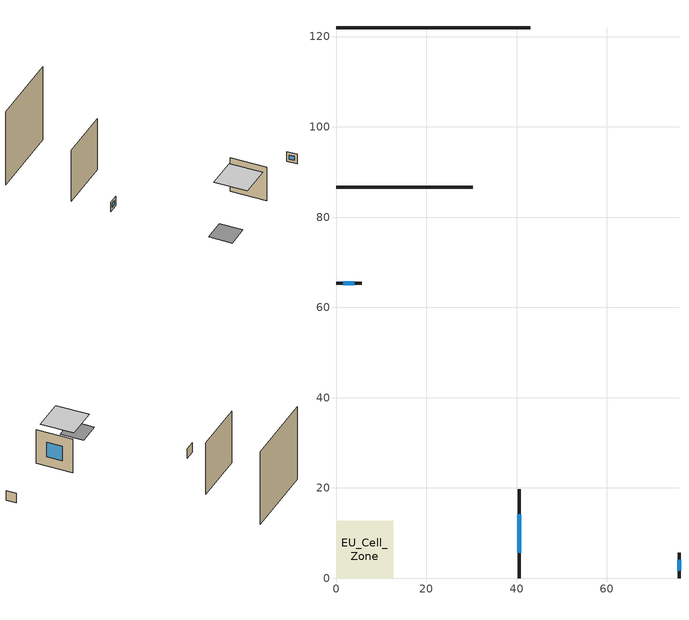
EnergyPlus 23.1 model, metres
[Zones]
EU_Cell_Zone
 floor othersidecoefficients (EU_ES.ME.AB.01.Gen.ReEx.001.001_floor_1_Construction): 0,0 12.68,0 12.68,12.68 0,12.68 z0
 wall outside (EU_ES.ME.AB.01.Gen.ReEx.001.001_wall_1_east_1_Construction): 40.61,0 40.61,19.72 z0:19.72
 wall outside (EU_ES.ME.AB.01.Gen.ReEx.001.001_wall_1_north_2_Construction): 0,65.34 5.65,65.34 z0:5.65
 wall outside (EU_ES.ME.AB.01.Gen.ReEx.001.001_wall_1_west_3_Construction): 75.99,5.65 75.99,0 z0:5.65
 wall othersidecoefficients (EU_ES.ME.AB.01.Gen.ReEx.001.001_wall_2_Construction): 30.3,86.65 0,86.65 z0:30.3
 wall othersidecoefficients (EU_ES.ME.AB.01.Gen.ReEx.001.001_thermal_bridge_Construction): 43.05,121.95 0,121.95 z0:43.05
 window (EU_ES.ME.AB.01.Gen.ReEx.001.001_window_east_1_Construction): 40.61,5.59 40.61,14.13 z5.59:14.13
 window (EU_ES.ME.AB.01.Gen.ReEx.001.001_window_north_2_Construction): 1.6,65.34 4.05,65.34 z1.6:4.05
 window (EU_ES.ME.AB.01.Gen.ReEx.001.001_window_west_3_Construction): 75.99,4.05 75.99,1.6 z1.6:4.05
 ceiling othersidecoefficients (EU_ES.ME.AB.01.Gen.ReEx.001.001_roof_1_Construction): 17.68,0 35.61,0 35.61,17.93 17.68,17.93 z20
[Building]
EU Step8 Campaign Cell: North Axis=0; Terrain=City; Solar Distribution=FullExterior
[Site:Location]
Madrid: Latitude=40.5; Longitude=-3.5; Time Zone=1; Elevation=609
[SizingPeriod:WeatherFileDays]
AnnualSizingPeriod: Begin Month=1; Begin Day of Month=1; End Month=12; End Day of Month=31; Use Weather File Daylight Saving Period=No; Use Weather File Rain and Snow Indicators=No
[MATERIAL]
EU_InternalMass_Material: Roughness=MediumRough; Thickness=0.1; Conductivity=1; Density=1800; Specific Heat=900; Thermal Absorptance=0.9; Solar Absorptance=0.7; Visible Absorptance=0.7
[MATERIAL:NOMASS] Roughness=MediumRough; Thermal Absorptance=0.9; Solar Absorptance=0.7; Visible Absorptance=0.7
Name | Thermal Resistance
EU_ES.ME.AB.01.Gen.ReEx.001.001_floor_1_NoMass | 0.609178
EU_ES.ME.AB.01.Gen.ReEx.001.001_roof_1_NoMass | 0.267337
EU_ES.ME.AB.01.Gen.ReEx.001.001_wall_1_east_1_NoMass; EU_ES.ME.AB.01.Gen.ReEx.001.001_wall_1_north_2_NoMass; EU_ES.ME.AB.01.Gen.ReEx.001.001_wall_1_west_3_NoMass | 0.435467
EU_ES.ME.AB.01.Gen.ReEx.001.001_wall_2_NoMass | 1000000
EU_ES.ME.AB.01.Gen.ReEx.001.001_thermal_bridge_NoMass | 7.43197
[WINDOWMATERIAL:SIMPLEGLAZINGSYSTEM] UFactor=4.79909; Solar Heat Gain Coefficient=0.85; Visible Transmittance=0.85
EU_ES.ME.AB.01.Gen.ReEx.001.001_window_east_1_SimpleGlazing; EU_ES.ME.AB.01.Gen.ReEx.001.001_window_north_2_SimpleGlazing; EU_ES.ME.AB.01.Gen.ReEx.001.001_window_west_3_SimpleGlazing
[CONSTRUCTION]
EU_ES.ME.AB.01.Gen.ReEx.001.001_floor_1_Construction: EU_ES.ME.AB.01.Gen.ReEx.001.001_floor_1_NoMass
EU_ES.ME.AB.01.Gen.ReEx.001.001_roof_1_Construction: EU_ES.ME.AB.01.Gen.ReEx.001.001_roof_1_NoMass
EU_ES.ME.AB.01.Gen.ReEx.001.001_wall_1_east_1_Construction: EU_ES.ME.AB.01.Gen.ReEx.001.001_wall_1_east_1_NoMass
EU_ES.ME.AB.01.Gen.ReEx.001.001_window_east_1_Construction: EU_ES.ME.AB.01.Gen.ReEx.001.001_window_east_1_SimpleGlazing
EU_ES.ME.AB.01.Gen.ReEx.001.001_wall_1_north_2_Construction: EU_ES.ME.AB.01.Gen.ReEx.001.001_wall_1_north_2_NoMass
EU_ES.ME.AB.01.Gen.ReEx.001.001_window_north_2_Construction: EU_ES.ME.AB.01.Gen.ReEx.001.001_window_north_2_SimpleGlazing
EU_ES.ME.AB.01.Gen.ReEx.001.001_wall_1_west_3_Construction: EU_ES.ME.AB.01.Gen.ReEx.001.001_wall_1_west_3_NoMass
EU_ES.ME.AB.01.Gen.ReEx.001.001_window_west_3_Construction: EU_ES.ME.AB.01.Gen.ReEx.001.001_window_west_3_SimpleGlazing
EU_ES.ME.AB.01.Gen.ReEx.001.001_wall_2_Construction: EU_ES.ME.AB.01.Gen.ReEx.001.001_wall_2_NoMass
EU_ES.ME.AB.01.Gen.ReEx.001.001_thermal_bridge_Construction: EU_ES.ME.AB.01.Gen.ReEx.001.001_thermal_bridge_NoMass
EU_InternalMass_Construction: EU_InternalMass_Material
[ZONE]
EU_Cell_Zone: Type=1; Multiplier=1; Ceiling Height=0.38961; Volume=3376.8; Floor Area=1238.16; Part of Total Floor Area=Yes
[INTERNALMASS]
EU_Cell_Zone_EU_InternalMass: Construction=EU_InternalMass_Construction; Zone or ZoneList=EU_Cell_Zone; Surface Area=1238.16
[SURFACEPROPERTY:OTHERSIDECOEFFICIENTS] Combined ConvectiveRadiative Film Coefficient=0; Constant Temperature=0; Constant Temperature Coefficient=0; Ground Temperature Coefficient=0; Wind Speed Coefficient=0; Sinusoidal Variation of Constant Temperature Coefficient=No; Period of Sinusoidal Variation=24; Previous Other Side Temperature Coefficient=0
Name | External DryBulb Temperature Coefficient | Zone Air Temperature Coefficient
EU_ES.ME.AB.01.Gen.ReEx.001.001_floor_1_b0.645578 | 0.645578 | 0.354422
EU_ES.ME.AB.01.Gen.ReEx.001.001_roof_1_b1; EU_ES.ME.AB.01.Gen.ReEx.001.001_wall_1_east_1_b1; EU_ES.ME.AB.01.Gen.ReEx.001.001_wall_1_north_2_b1; EU_ES.ME.AB.01.Gen.ReEx.001.001_wall_1_west_3_b1; EU_ES.ME.AB.01.Gen.ReEx.001.001_thermal_bridge_b1 | 1 | 0
EU_ES.ME.AB.01.Gen.ReEx.001.001_wall_2_b0 | 0 | 1
[OTHEREQUIPMENT]
EU_Step8_InternalGain_es__ES.ME.AB.01.Gen.ReEx.001.001__f100_f100: Fuel Type=Electricity; Zone or ZoneList or Space or SpaceList=EU_Cell_Zone; Schedule=EU_Step8_GainSchedule_es__ES.ME.AB.01.Gen.ReEx.001.001__f100_f100; Design Level Calculation Method=Watts/Area; Power per Zone Floor Area=1; Fraction Latent=0; Fraction Radiant=0; Fraction Lost=0; Carbon Dioxide Generation Rate=0; EndUse Subcategory=EU_Step8_InternalGains
[ZONEVENTILATION:DESIGNFLOWRATE]
EU_ConstantAir_EU_Cell_Zone: Zone or ZoneList or Space or SpaceList=EU_Cell_Zone; Schedule=EU_AlwaysOn; Design Flow Rate Calculation Method=AirChanges/Hour; Air Changes per Hour=0.717621; Ventilation Type=Natural; Fan Pressure Rise=0; Fan Total Efficiency=1; Constant Term Coefficient=1; Temperature Term Coefficient=0; Velocity Term Coefficient=0; Velocity Squared Term Coefficient=0; Minimum Indoor Temperature=-100; Maximum Indoor Temperature=100; Delta Temperature=-100; Minimum Outdoor Temperature=-100; Maximum Outdoor Temperature=100; Maximum Wind Speed=40
[HVACTEMPLATE:THERMOSTAT]
EU_HeatOnly_EU_Cell_Zone: Constant Heating Setpoint=20; Constant Cooling Setpoint=50
[HVACTEMPLATE:ZONE:IDEALLOADSAIRSYSTEM]
EU_Cell_Zone: Template Thermostat=EU_HeatOnly_EU_Cell_Zone; System Availability Schedule=EU_AlwaysOn; Maximum Heating Supply Air Temperature=50; Minimum Cooling Supply Air Temperature=13; Maximum Heating Supply Air Humidity Ratio=0.0156; Minimum Cooling Supply Air Humidity Ratio=0.0077; Heating Limit=NoLimit; Cooling Limit=NoLimit; Heating Availability Schedule=EU_AlwaysOn; Cooling Availability Schedule=EU_CoolingOff; Dehumidification Control Type=ConstantSensibleHeatRatio; Cooling Sensible Heat Ratio=0.7; Dehumidification Setpoint=60; Humidification Control Type=None; Humidification Setpoint=30; Outdoor Air Method=None; Outdoor Air Flow Rate per Person=0.00944; Outdoor Air Flow Rate per Zone Floor Area=0; Outdoor Air Flow Rate per Zone=0; Demand Controlled Ventilation Type=None; Outdoor Air Economizer Type=NoEconomizer; Heat Recovery Type=None; Sensible Heat Recovery Effectiveness=0.7; Latent Heat Recovery Effectiveness=0.65
[SIZING:ZONE]
EU_Cell_Zone: Zone Cooling Design Supply Air Temperature Input Method=SupplyAirTemperature; Zone Cooling Design Supply Air Temperature=13; Zone Heating Design Supply Air Temperature Input Method=SupplyAirTemperature; Zone Heating Design Supply Air Temperature=50; Zone Cooling Design Supply Air Humidity Ratio=0.008; Zone Heating Design Supply Air Humidity Ratio=0.008; Cooling Design Air Flow Method=DesignDay; Cooling Design Air Flow Rate=0; Cooling Minimum Air Flow per Zone Floor Area=0.000762; Cooling Minimum Air Flow=0; Cooling Minimum Air Flow Fraction=0.2; Heating Design Air Flow Method=DesignDay; Heating Design Air Flow Rate=0; Heating Maximum Air Flow per Zone Floor Area=0.002032; Heating Maximum Air Flow=0.141576; Heating Maximum Air Flow Fraction=0.3; Account for Dedicated Outdoor Air System=No; Dedicated Outdoor Air System Control Strategy=NeutralSupplyAir; Dedicated Outdoor Air Low Setpoint Temperature for Design=autosize; Dedicated Outdoor Air High Setpoint Temperature for Design=autosize; Zone Load Sizing Method=Sensible Load Only No Latent Load; Zone Latent Cooling Design Supply Air Humidity Ratio Input Method=HumidityRatioDifference; Zone Cooling Design Supply Air Humidity Ratio Difference=0.005; Zone Latent Heating Design Supply Air Humidity Ratio Input Method=HumidityRatioDifference; Zone Humidification Design Supply Air Humidity Ratio Difference=0.005
[SCHEDULE:CONSTANT]
Name | Hourly Value
EU_AlwaysOn | 1
EU_CoolingOff | 0
[SCHEDULE:FILE]
EU_Step8_GainSchedule_es__ES.ME.AB.01.Gen.ReEx.001.001__f100_f100: File=C:\Users\o_iseri\Desktop\OpenUBEM\openubem\outputs\eu_certified_rerun_2026-08-28\rep3\schedules\es__ES.ME.AB.01.Gen.ReEx.001.001__f100.csv; Column Number=1; Rows to Skip at Top=0; Number of Hours of Data=8760; Column Separator=Comma; Interpolate to Timestep=No; Minutes per Item=60; Adjust Schedule for Daylight Savings=Yes
